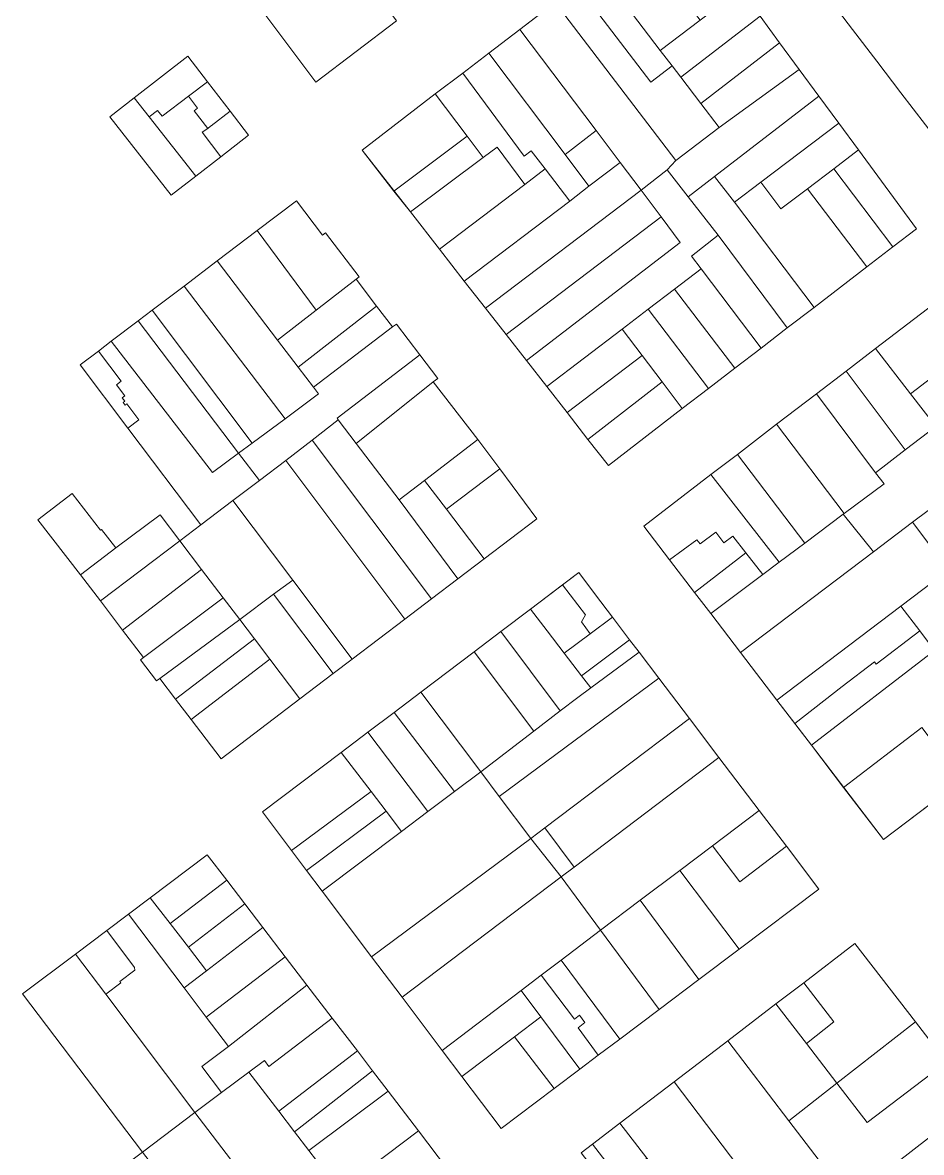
# Model space of a CAD drawing. Header units: metres. Extents: x 3873 to 16340, y -5213 to 3289.
# Drawn here: x 3874.8 to 4145.7, y 829.2 to 1169.7 of the extents above; entities that cross this region are included whole.
import ezdxf

# ---------------------------------------------------------------- set-up
doc = ezdxf.new("R2010")
doc.units = ezdxf.units.M
doc.layers.add('CONTEXTO-MANZANAS', color=8, linetype='Continuous', lineweight=0, plot=False)
doc.layers.add('CONTEXTO-PARCELAS', color=9, linetype='Continuous', lineweight=0, plot=False)

msp = doc.modelspace()

# ---------------------------------------------------------------- linework, layer by layer
at = {"layer": 'CONTEXTO-MANZANAS'}
for points in [[(3987.44, 1170.23), (3963.13, 1151.82), (3945.07, 1175.92)], [(4097.07, 1171.63), (4102.94, 1163.63), (4108.85, 1155.63), (4114.79, 1147.57), (4120.82, 1139.42), (4126.75, 1131.35), (4144.22, 1107.6), (4137.1, 1102.13), (4129.19, 1096.07), (4121.25, 1089.98), (4113.32, 1083.88), (4105.25, 1077.7), (4097.35, 1071.63), (4089.41, 1065.54), (4081.47, 1059.45), (4073.6, 1053.42), (4051.32, 1036.29), (4045.16, 1044.13), (4038.91, 1052.17), (4032.79, 1060.01), (4026.63, 1067.85), (4020.47, 1075.73), (4014.29, 1083.67), (4007.88, 1091.85), (4000.41, 1101.42), (3991.63, 1112.67), (3977.07, 1131.29), (3999.16, 1148.26), (4007.44, 1154.51), (4015.25, 1160.51), (4024.6, 1167.67), (4035.38, 1175.92)], [(4189.97, 1171.7), (4204.13, 1153.1), (4193.1, 1144.54), (4182.44, 1136.29), (4171.38, 1127.7), (4161.38, 1119.92), (4146.88, 1138.88), (4139.47, 1148.57), (4132.19, 1158.13), (4124.91, 1167.67), (4117.72, 1177.1)], [(4171.41, 951.7), (4134.25, 923.51), (4112.5, 951.95), (4102.13, 965.51), (4091.16, 979.85), (4082.16, 991.6), (4077.29, 997.98), (4069.79, 1007.82), (4061.97, 1018.01), (4082.25, 1033.51), (4090.19, 1039.6), (4102.04, 1048.67), (4114.04, 1057.82), (4123, 1064.7), (4131.88, 1071.48), (4157.29, 1090.92)], [(4047.41, 997.29), (4052.54, 990.54), (4057.72, 983.7), (4060.57, 979.95), (4066.5, 972.17), (4075.75, 959.98), (4084.63, 948.29), (4096.82, 932.26), (4105, 921.48), (4114.79, 908.6), (4090.75, 890.48), (4078.57, 881.32), (4066.63, 872.32), (4054.75, 863.38), (4048.29, 858.51), (4042.75, 854.32), (4034.97, 848.48), (4018.97, 836.42), (4007.13, 852.1), (4001.19, 859.98), (3989.13, 875.98), (3979.94, 888.17), (3965.04, 907.95), (3960.32, 914.2), (3955.82, 920.2), (3947.04, 931.82), (3970.82, 949.79), (3978.85, 955.88), (3986.75, 961.85), (3994.79, 967.95), (4010.88, 980.13), (4018.94, 986.23), (4027.88, 992.98), (4042.38, 1003.95), (4047.41, 997.29)], [(4110.24, 880.33), (4125.65, 892.2), (4143.87, 868.56), (4153.22, 856.45), (4162.29, 844.73), (4168.33, 836.75), (4174.47, 828.95)], [(4043.13, 829.1), (4046.57, 831.76), (4054.82, 838.07), (4071.1, 850.51), (4087.32, 862.88), (4101.82, 873.98), (4110.24, 880.33)]]:
    msp.add_lwpolyline(points, dxfattribs=at)
at = {"layer": 'CONTEXTO-PARCELAS'}
for points in [[(3969.63, 1194.26), (3987.44, 1170.23), (3963.13, 1151.82), (3945.07, 1175.92), (3969.63, 1194.26)], [(3969.63, 1194.26), (3987.44, 1170.23), (3963.13, 1151.82), (3945.07, 1175.92), (3969.63, 1194.26)], [(3969.63, 1194.26), (3987.44, 1170.23), (3963.13, 1151.82), (3945.07, 1175.92), (3969.63, 1194.26)], [(4048.31, 1185.79), (4060.19, 1194.85), (4079, 1170.42), (4066.98, 1161.35), (4048.31, 1185.79)], [(4048.31, 1185.79), (4060.19, 1194.85), (4079, 1170.42), (4066.98, 1161.35), (4048.31, 1185.79)], [(4041.87, 1180.88), (4048.31, 1185.79), (4066.98, 1161.35), (4070.5, 1156.74), (4064.07, 1151.82), (4041.87, 1180.88)], [(4041.87, 1180.88), (4048.31, 1185.79), (4066.98, 1161.35), (4070.5, 1156.74), (4064.07, 1151.82), (4041.87, 1180.88)], [(4041.87, 1180.88), (4064.07, 1151.82), (4070.5, 1156.74), (4073.13, 1153.3), (4079.17, 1145.39), (4084.73, 1138.11), (4071.66, 1128.13), (4035.24, 1175.81), (4041.87, 1180.88)], [(4041.87, 1180.88), (4064.07, 1151.82), (4070.5, 1156.74), (4073.13, 1153.3), (4079.17, 1145.39), (4084.73, 1138.11), (4071.66, 1128.13), (4035.24, 1175.81), (4041.87, 1180.88)], [(4066.98, 1161.35), (4079, 1170.42), (4091.19, 1179.63), (4097.07, 1171.63), (4073.13, 1153.3), (4070.5, 1156.74), (4066.98, 1161.35)], [(4066.98, 1161.35), (4079, 1170.42), (4091.19, 1179.63), (4097.07, 1171.63), (4073.13, 1153.3), (4070.5, 1156.74), (4066.98, 1161.35)], [(4061.16, 1119.23), (4054.87, 1127.55), (4047.6, 1137.17), (4024.6, 1167.67), (4035.24, 1175.81), (4071.66, 1128.13), (4069.04, 1125.32), (4061.16, 1119.23)], [(4061.16, 1119.23), (4054.87, 1127.55), (4047.6, 1137.17), (4024.6, 1167.67), (4035.24, 1175.81), (4071.66, 1128.13), (4069.04, 1125.32), (4061.16, 1119.23)], [(4079.17, 1145.39), (4073.13, 1153.3), (4097.07, 1171.63), (4102.94, 1163.63), (4079.17, 1145.39)], [(4079.17, 1145.39), (4073.13, 1153.3), (4097.07, 1171.63), (4102.94, 1163.63), (4079.17, 1145.39)], [(4038.25, 1129.95), (4015.25, 1160.51), (4024.6, 1167.67), (4047.6, 1137.17), (4038.25, 1129.95)], [(4038.25, 1129.95), (4015.25, 1160.51), (4024.6, 1167.67), (4047.6, 1137.17), (4038.25, 1129.95)], [(4079.17, 1145.39), (4102.94, 1163.63), (4108.85, 1155.63), (4084.73, 1138.11), (4079.17, 1145.39)], [(4079.17, 1145.39), (4102.94, 1163.63), (4108.85, 1155.63), (4084.73, 1138.11), (4079.17, 1145.39)], [(3916.79, 1141.51), (3915.44, 1143.23), (3912.91, 1141.32), (3908.43, 1147.05), (3924.59, 1159.62), (3930.47, 1151.9), (3924.75, 1147.52), (3916.79, 1141.51)], [(3916.79, 1141.51), (3915.44, 1143.23), (3912.91, 1141.32), (3908.43, 1147.05), (3924.59, 1159.62), (3930.47, 1151.9), (3924.75, 1147.52), (3916.79, 1141.51)], [(4028.04, 1131.1), (4025.94, 1129.51), (4007.44, 1154.51), (4015.25, 1160.51), (4038.25, 1129.95), (4045.44, 1120.42), (4039.66, 1115.95), (4032.25, 1125.67), (4028.04, 1131.1)], [(4028.04, 1131.1), (4025.94, 1129.51), (4007.44, 1154.51), (4015.25, 1160.51), (4038.25, 1129.95), (4045.44, 1120.42), (4039.66, 1115.95), (4032.25, 1125.67), (4028.04, 1131.1)], [(4008.78, 1135.49), (3999.16, 1148.26), (4007.44, 1154.51), (4025.94, 1129.51), (4028.04, 1131.1), (4032.25, 1125.67), (4026.16, 1120.98), (4017.79, 1132.23), (4013.6, 1129.1), (4008.78, 1135.49)], [(4008.78, 1135.49), (3999.16, 1148.26), (4007.44, 1154.51), (4025.94, 1129.51), (4028.04, 1131.1), (4032.25, 1125.67), (4026.16, 1120.98), (4017.79, 1132.23), (4013.6, 1129.1), (4008.78, 1135.49)], [(4075.38, 1117.23), (4069.04, 1125.32), (4071.66, 1128.13), (4084.73, 1138.11), (4108.85, 1155.63), (4114.79, 1147.57), (4083.35, 1123.38), (4075.38, 1117.23)], [(4075.38, 1117.23), (4069.04, 1125.32), (4071.66, 1128.13), (4084.73, 1138.11), (4108.85, 1155.63), (4114.79, 1147.57), (4083.35, 1123.38), (4075.38, 1117.23)], [(3930.54, 1137.84), (3926.46, 1143.15), (3927.49, 1143.94), (3924.75, 1147.52), (3930.47, 1151.9), (3937.28, 1143.01), (3931.57, 1138.63), (3931.41, 1138.5), (3930.54, 1137.84)], [(3930.54, 1137.84), (3926.46, 1143.15), (3927.49, 1143.94), (3924.75, 1147.52), (3930.47, 1151.9), (3937.28, 1143.01), (3931.57, 1138.63), (3931.41, 1138.5), (3930.54, 1137.84)], [(3915.44, 1143.23), (3916.79, 1141.51), (3924.75, 1147.52), (3927.49, 1143.94), (3926.46, 1143.15), (3930.54, 1137.84), (3928.85, 1136.7), (3934.5, 1129.29), (3926.94, 1123.45), (3912.91, 1141.32), (3915.44, 1143.23)], [(3915.44, 1143.23), (3916.79, 1141.51), (3924.75, 1147.52), (3927.49, 1143.94), (3926.46, 1143.15), (3930.54, 1137.84), (3928.85, 1136.7), (3934.5, 1129.29), (3926.94, 1123.45), (3912.91, 1141.32), (3915.44, 1143.23)], [(3999.16, 1148.26), (4008.78, 1135.49), (3986.7, 1118.97), (3977.07, 1131.29), (3999.16, 1148.26)], [(3999.16, 1148.26), (4008.78, 1135.49), (3986.7, 1118.97), (3977.07, 1131.29), (3999.16, 1148.26)], [(4089.29, 1115.57), (4083.35, 1123.38), (4114.79, 1147.57), (4120.82, 1139.42), (4097.25, 1121.6), (4089.29, 1115.57)], [(4089.29, 1115.57), (4083.35, 1123.38), (4114.79, 1147.57), (4120.82, 1139.42), (4097.25, 1121.6), (4089.29, 1115.57)], [(3919.49, 1117.67), (3901.05, 1141.31), (3908.43, 1147.05), (3912.91, 1141.32), (3926.94, 1123.45), (3919.49, 1117.67)], [(3919.49, 1117.67), (3901.05, 1141.31), (3908.43, 1147.05), (3912.91, 1141.32), (3926.94, 1123.45), (3919.49, 1117.67)], [(3930.54, 1137.84), (3931.41, 1138.5), (3931.57, 1138.63), (3937.29, 1143.01), (3942.85, 1135.76), (3934.5, 1129.29), (3928.85, 1136.7), (3930.54, 1137.84)], [(3930.54, 1137.84), (3931.41, 1138.5), (3931.57, 1138.63), (3937.29, 1143.01), (3942.85, 1135.76), (3934.5, 1129.29), (3928.85, 1136.7), (3930.54, 1137.84)], [(4120.82, 1139.42), (4126.75, 1131.35), (4119.25, 1125.7), (4111.29, 1119.67), (4103.29, 1113.63), (4097.25, 1121.6), (4120.82, 1139.42)], [(4120.82, 1139.42), (4126.75, 1131.35), (4119.25, 1125.7), (4111.29, 1119.67), (4103.29, 1113.63), (4097.25, 1121.6), (4120.82, 1139.42)], [(3986.7, 1118.97), (4008.78, 1135.49), (4013.6, 1129.1), (3991.63, 1112.67), (3986.7, 1118.97)], [(3986.7, 1118.97), (4008.78, 1135.49), (4013.6, 1129.1), (3991.63, 1112.67), (3986.7, 1118.97)], [(4045.44, 1120.42), (4038.25, 1129.95), (4047.6, 1137.17), (4054.87, 1127.55), (4045.44, 1120.42)], [(4045.44, 1120.42), (4038.25, 1129.95), (4047.6, 1137.17), (4054.87, 1127.55), (4045.44, 1120.42)], [(3991.63, 1112.67), (4013.6, 1129.1), (4017.79, 1132.23), (4026.16, 1120.98), (4000.41, 1101.42), (3991.63, 1112.67)], [(3991.63, 1112.67), (4013.6, 1129.1), (4017.79, 1132.23), (4026.16, 1120.98), (4000.41, 1101.42), (3991.63, 1112.67)], [(4137.1, 1102.13), (4119.25, 1125.7), (4126.75, 1131.35), (4144.22, 1107.6), (4137.1, 1102.13)], [(4137.1, 1102.13), (4119.25, 1125.7), (4126.75, 1131.35), (4144.22, 1107.6), (4137.1, 1102.13)], [(4007.88, 1091.85), (4039.66, 1115.95), (4045.44, 1120.42), (4054.87, 1127.55), (4061.16, 1119.23), (4014.29, 1083.67), (4007.88, 1091.85)], [(4007.88, 1091.85), (4039.66, 1115.95), (4045.44, 1120.42), (4054.87, 1127.55), (4061.16, 1119.23), (4014.29, 1083.67), (4007.88, 1091.85)], [(4026.16, 1120.98), (4032.25, 1125.67), (4039.66, 1115.95), (4007.88, 1091.85), (4000.41, 1101.42), (4026.16, 1120.98)], [(4026.16, 1120.98), (4032.25, 1125.67), (4039.66, 1115.95), (4007.88, 1091.85), (4000.41, 1101.42), (4026.16, 1120.98)], [(4076.38, 1099.38), (4079.32, 1095.51), (4071.29, 1089.38), (4063.32, 1083.32), (4055.47, 1077.32), (4032.79, 1060.01), (4026.63, 1067.85), (4073, 1103.42), (4067.19, 1111.17), (4061.16, 1119.23), (4069.04, 1125.32), (4075.38, 1117.23), (4084.38, 1105.7), (4076.38, 1099.38)], [(4076.38, 1099.38), (4079.32, 1095.51), (4071.29, 1089.38), (4063.32, 1083.32), (4055.47, 1077.32), (4032.79, 1060.01), (4026.63, 1067.85), (4073, 1103.42), (4067.19, 1111.17), (4061.16, 1119.23), (4069.04, 1125.32), (4075.38, 1117.23), (4084.38, 1105.7), (4076.38, 1099.38)], [(4129.19, 1096.07), (4111.29, 1119.67), (4119.25, 1125.7), (4137.1, 1102.13), (4129.19, 1096.07)], [(4129.19, 1096.07), (4111.29, 1119.67), (4119.25, 1125.7), (4137.1, 1102.13), (4129.19, 1096.07)], [(4105.25, 1077.7), (4084.38, 1105.7), (4075.38, 1117.23), (4083.35, 1123.38), (4089.29, 1115.57), (4113.32, 1083.88), (4105.25, 1077.7)], [(4105.25, 1077.7), (4084.38, 1105.7), (4075.38, 1117.23), (4083.35, 1123.38), (4089.29, 1115.57), (4113.32, 1083.88), (4105.25, 1077.7)], [(4113.32, 1083.88), (4089.29, 1115.57), (4097.25, 1121.6), (4103.29, 1113.63), (4111.29, 1119.67), (4129.19, 1096.07), (4121.25, 1089.98), (4113.32, 1083.88)], [(4113.32, 1083.88), (4089.29, 1115.57), (4097.25, 1121.6), (4103.29, 1113.63), (4111.29, 1119.67), (4129.19, 1096.07), (4121.25, 1089.98), (4113.32, 1083.88)], [(4014.29, 1083.67), (4061.16, 1119.23), (4067.19, 1111.17), (4020.47, 1075.73), (4014.29, 1083.67)], [(4014.29, 1083.67), (4061.16, 1119.23), (4067.19, 1111.17), (4020.47, 1075.73), (4014.29, 1083.67)], [(3957.29, 1116.04), (3965.19, 1105.67), (3966.1, 1106.35), (3976.22, 1093.1), (3975.32, 1092.38), (3963.29, 1083.07), (3945.41, 1107.04), (3957.29, 1116.04)], [(3957.29, 1116.04), (3965.19, 1105.67), (3966.1, 1106.35), (3976.22, 1093.1), (3975.32, 1092.38), (3963.29, 1083.07), (3945.41, 1107.04), (3957.29, 1116.04)], [(4026.63, 1067.85), (4020.47, 1075.73), (4067.19, 1111.17), (4073, 1103.42), (4026.63, 1067.85)], [(4026.63, 1067.85), (4020.47, 1075.73), (4067.19, 1111.17), (4073, 1103.42), (4026.63, 1067.85)], [(3933.44, 1097.95), (3945.41, 1107.04), (3963.29, 1083.07), (3951.6, 1074.04), (3933.44, 1097.95)], [(3933.44, 1097.95), (3945.41, 1107.04), (3963.29, 1083.07), (3951.6, 1074.04), (3933.44, 1097.95)], [(4079.32, 1095.51), (4076.38, 1099.38), (4084.38, 1105.7), (4105.25, 1077.7), (4097.35, 1071.63), (4079.32, 1095.51)], [(4079.32, 1095.51), (4076.38, 1099.38), (4084.38, 1105.7), (4105.25, 1077.7), (4097.35, 1071.63), (4079.32, 1095.51)], [(3953.85, 1050.35), (3923.41, 1090.32), (3933.44, 1097.95), (3951.6, 1074.04), (3957.79, 1065.92), (3962.44, 1059.82), (3963.94, 1057.82), (3953.85, 1050.35)], [(3953.85, 1050.35), (3923.41, 1090.32), (3933.44, 1097.95), (3951.6, 1074.04), (3957.79, 1065.92), (3962.44, 1059.82), (3963.94, 1057.82), (3953.85, 1050.35)], [(4089.41, 1065.54), (4071.29, 1089.38), (4079.32, 1095.51), (4097.35, 1071.63), (4089.41, 1065.54)], [(4089.41, 1065.54), (4071.29, 1089.38), (4079.32, 1095.51), (4097.35, 1071.63), (4089.41, 1065.54)], [(3943.97, 1043.01), (3913.82, 1083.04), (3923.41, 1090.32), (3953.85, 1050.35), (3943.97, 1043.01)], [(3943.97, 1043.01), (3913.82, 1083.04), (3923.41, 1090.32), (3953.85, 1050.35), (3943.97, 1043.01)], [(3951.6, 1074.04), (3963.29, 1083.07), (3975.32, 1092.38), (3981.47, 1084.29), (3957.79, 1065.92), (3951.6, 1074.04)], [(3951.6, 1074.04), (3963.29, 1083.07), (3975.32, 1092.38), (3981.47, 1084.29), (3957.79, 1065.92), (3951.6, 1074.04)], [(4157.29, 1090.92), (4167.75, 1077.2), (4142.38, 1057.85), (4131.88, 1071.48), (4157.29, 1090.92)], [(4157.29, 1090.92), (4167.75, 1077.2), (4142.38, 1057.85), (4131.88, 1071.48), (4157.29, 1090.92)], [(4063.32, 1083.32), (4071.29, 1089.38), (4089.41, 1065.54), (4081.47, 1059.45), (4063.32, 1083.32)], [(4063.32, 1083.32), (4071.29, 1089.38), (4089.41, 1065.54), (4081.47, 1059.45), (4063.32, 1083.32)], [(3943.97, 1043.01), (3939.82, 1039.95), (3909.63, 1079.86), (3913.83, 1083.02), (3943.97, 1043.01)], [(3943.97, 1043.01), (3939.82, 1039.95), (3909.63, 1079.86), (3913.83, 1083.02), (3943.97, 1043.01)], [(3957.79, 1065.92), (3981.47, 1084.29), (3986.25, 1078.01), (3962.44, 1059.82), (3957.79, 1065.92)], [(3957.79, 1065.92), (3981.47, 1084.29), (3986.25, 1078.01), (3962.44, 1059.82), (3957.79, 1065.92)], [(4061.5, 1069.35), (4055.47, 1077.32), (4063.32, 1083.32), (4081.47, 1059.45), (4073.6, 1053.42), (4067.5, 1061.45), (4061.5, 1069.35)], [(4061.5, 1069.35), (4055.47, 1077.32), (4063.32, 1083.32), (4081.47, 1059.45), (4073.6, 1053.42), (4067.5, 1061.45), (4061.5, 1069.35)], [(3909.63, 1079.86), (3939.82, 1039.95), (3932.04, 1034.17), (3901.5, 1073.67), (3909.63, 1079.86)], [(3909.63, 1079.86), (3939.82, 1039.95), (3932.04, 1034.17), (3901.5, 1073.67), (3909.63, 1079.86)], [(3946.16, 1031.7), (3939.82, 1039.95), (3943.97, 1043.01), (3953.85, 1050.35), (3963.94, 1057.82), (3962.44, 1059.82), (3986.25, 1078.01), (3987.41, 1078.88), (3994.47, 1069.63), (3969.54, 1050.48), (3969.91, 1049.98), (3961.99, 1043.88), (3954.07, 1037.79), (3946.16, 1031.7)], [(3946.16, 1031.7), (3939.82, 1039.95), (3943.97, 1043.01), (3953.85, 1050.35), (3963.94, 1057.82), (3962.44, 1059.82), (3986.25, 1078.01), (3987.41, 1078.88), (3994.47, 1069.63), (3969.54, 1050.48), (3969.91, 1049.98), (3961.99, 1043.88), (3954.07, 1037.79), (3946.16, 1031.7)], [(4038.91, 1052.17), (4032.79, 1060.01), (4055.47, 1077.32), (4061.5, 1069.35), (4038.91, 1052.17)], [(4038.91, 1052.17), (4032.79, 1060.01), (4055.47, 1077.32), (4061.5, 1069.35), (4038.91, 1052.17)], [(4167.75, 1077.2), (4175.29, 1067.35), (4150.04, 1047.98), (4142.38, 1057.85), (4167.75, 1077.2)], [(4167.75, 1077.2), (4175.29, 1067.35), (4150.04, 1047.98), (4142.38, 1057.85), (4167.75, 1077.2)], [(3901.5, 1073.67), (3932.04, 1034.17), (3939.82, 1039.95), (3946.16, 1031.7), (3938.16, 1025.67), (3928.47, 1018.32), (3906.47, 1047.54), (3909.79, 1050.04), (3906.17, 1054.83), (3905.68, 1054.45), (3905.08, 1055.25), (3905.57, 1055.62), (3904.81, 1056.61), (3905.61, 1057.21), (3903.04, 1060.6), (3904.5, 1061.7), (3897.64, 1070.74), (3901.5, 1073.67)], [(3901.5, 1073.67), (3932.04, 1034.17), (3939.82, 1039.95), (3946.16, 1031.7), (3938.16, 1025.67), (3928.47, 1018.32), (3906.47, 1047.54), (3909.79, 1050.04), (3906.17, 1054.83), (3905.68, 1054.45), (3905.08, 1055.25), (3905.57, 1055.62), (3904.81, 1056.61), (3905.61, 1057.21), (3903.04, 1060.6), (3904.5, 1061.7), (3897.64, 1070.74), (3901.5, 1073.67)], [(3897.64, 1070.74), (3904.5, 1061.7), (3903.04, 1060.6), (3905.61, 1057.21), (3904.81, 1056.61), (3905.57, 1055.62), (3905.08, 1055.25), (3905.68, 1054.45), (3906.17, 1054.83), (3909.79, 1050.04), (3906.47, 1047.54), (3892.13, 1066.57), (3897.64, 1070.74)], [(3897.64, 1070.74), (3904.5, 1061.7), (3903.04, 1060.6), (3905.61, 1057.21), (3904.81, 1056.61), (3905.57, 1055.62), (3905.08, 1055.25), (3905.68, 1054.45), (3906.17, 1054.83), (3909.79, 1050.04), (3906.47, 1047.54), (3892.13, 1066.57), (3897.64, 1070.74)], [(3969.91, 1049.98), (3969.54, 1050.48), (3994.47, 1069.63), (3999.94, 1062.51), (3998.54, 1061.42), (3975.32, 1042.88), (3969.91, 1049.98)], [(3969.91, 1049.98), (3969.54, 1050.48), (3994.47, 1069.63), (3999.94, 1062.51), (3998.54, 1061.42), (3975.32, 1042.88), (3969.91, 1049.98)], [(4038.91, 1052.17), (4061.5, 1069.35), (4067.5, 1061.45), (4045.16, 1044.13), (4038.91, 1052.17)], [(4038.91, 1052.17), (4061.5, 1069.35), (4067.5, 1061.45), (4045.16, 1044.13), (4038.91, 1052.17)], [(4131.88, 1071.48), (4142.38, 1057.85), (4150.04, 1047.98), (4140.82, 1040.92), (4123, 1064.7), (4131.88, 1071.48)], [(4131.88, 1071.48), (4142.38, 1057.85), (4150.04, 1047.98), (4140.82, 1040.92), (4123, 1064.7), (4131.88, 1071.48)], [(4131.19, 1010.23), (4122.13, 1021.55), (4122.38, 1021.73), (4134.41, 1030.73), (4131.85, 1034.04), (4140.82, 1040.92), (4150.04, 1047.98), (4175.29, 1067.35), (4187.04, 1051.95), (4143, 1019.17), (4131.19, 1010.23)], [(4131.19, 1010.23), (4122.13, 1021.55), (4122.38, 1021.73), (4134.41, 1030.73), (4131.85, 1034.04), (4140.82, 1040.92), (4150.04, 1047.98), (4175.29, 1067.35), (4187.04, 1051.95), (4143, 1019.17), (4131.19, 1010.23)], [(4114.04, 1057.82), (4123, 1064.7), (4140.82, 1040.92), (4131.85, 1034.04), (4114.04, 1057.82)], [(4114.04, 1057.82), (4123, 1064.7), (4140.82, 1040.92), (4131.85, 1034.04), (4114.04, 1057.82)], [(3988.29, 1025.85), (3975.32, 1042.88), (3998.54, 1061.42), (4012, 1044.07), (3995.94, 1031.73), (3988.29, 1025.85)], [(3988.29, 1025.85), (3975.32, 1042.88), (3998.54, 1061.42), (4012, 1044.07), (3995.94, 1031.73), (3988.29, 1025.85)], [(4045.16, 1044.13), (4067.5, 1061.45), (4073.6, 1053.42), (4051.32, 1036.29), (4045.16, 1044.13)], [(4045.16, 1044.13), (4067.5, 1061.45), (4073.6, 1053.42), (4051.32, 1036.29), (4045.16, 1044.13)], [(4102.04, 1048.67), (4114.04, 1057.82), (4131.85, 1034.04), (4134.41, 1030.73), (4122.38, 1021.73), (4102.04, 1048.67)], [(4102.04, 1048.67), (4114.04, 1057.82), (4131.85, 1034.04), (4134.41, 1030.73), (4122.38, 1021.73), (4102.04, 1048.67)], [(3969.91, 1049.98), (3975.32, 1042.88), (3988.29, 1025.85), (4005.97, 1002.1), (3997.99, 996.04), (3961.99, 1043.88), (3969.91, 1049.98)], [(3969.91, 1049.98), (3975.32, 1042.88), (3988.29, 1025.85), (4005.97, 1002.1), (3997.99, 996.04), (3961.99, 1043.88), (3969.91, 1049.98)], [(4148.5, 1011.82), (4143, 1019.17), (4187.04, 1051.95), (4192.38, 1044.98), (4148.5, 1011.82)], [(4148.5, 1011.82), (4143, 1019.17), (4187.04, 1051.95), (4192.38, 1044.98), (4148.5, 1011.82)], [(4102.04, 1048.67), (4122.38, 1021.73), (4122.13, 1021.55), (4110.54, 1012.85), (4090.19, 1039.6), (4102.04, 1048.67)], [(4102.04, 1048.67), (4122.38, 1021.73), (4122.13, 1021.55), (4110.54, 1012.85), (4090.19, 1039.6), (4102.04, 1048.67)], [(3954.07, 1037.79), (3961.99, 1043.88), (3997.99, 996.04), (3990, 989.98), (3954.07, 1037.79)], [(3954.07, 1037.79), (3961.99, 1043.88), (3997.99, 996.04), (3990, 989.98), (3954.07, 1037.79)], [(3995.94, 1031.73), (4012, 1044.07), (4018.57, 1035.23), (4002.5, 1023.07), (3995.94, 1031.73)], [(3995.94, 1031.73), (4012, 1044.07), (4018.57, 1035.23), (4002.5, 1023.07), (3995.94, 1031.73)], [(4102.82, 1007.07), (4082.25, 1033.51), (4090.19, 1039.6), (4110.54, 1012.85), (4102.82, 1007.07)], [(4102.82, 1007.07), (4082.25, 1033.51), (4090.19, 1039.6), (4110.54, 1012.85), (4102.82, 1007.07)], [(3974.1, 977.88), (3956.16, 1001.73), (3938.16, 1025.67), (3946.16, 1031.7), (3954.07, 1037.79), (3990, 989.98), (3974.1, 977.88)], [(3974.1, 977.88), (3956.16, 1001.73), (3938.16, 1025.67), (3946.16, 1031.7), (3954.07, 1037.79), (3990, 989.98), (3974.1, 977.88)], [(4013.88, 1008.1), (4002.5, 1023.07), (4018.57, 1035.23), (4029.72, 1020.13), (4013.88, 1008.1)], [(4013.88, 1008.1), (4002.5, 1023.07), (4018.57, 1035.23), (4029.72, 1020.13), (4013.88, 1008.1)], [(4005.97, 1002.1), (3988.29, 1025.85), (3995.94, 1031.73), (4002.5, 1023.07), (4013.88, 1008.1), (4005.97, 1002.1)], [(4005.97, 1002.1), (3988.29, 1025.85), (3995.94, 1031.73), (4002.5, 1023.07), (4013.88, 1008.1), (4005.97, 1002.1)], [(4092.75, 1009.95), (4088.79, 1014.98), (4086.13, 1012.98), (4083.69, 1016.17), (4078.97, 1012.6), (4078, 1013.88), (4069.79, 1007.82), (4061.97, 1018.01), (4082.25, 1033.51), (4102.82, 1007.07), (4097.88, 1003.38), (4092.75, 1009.95)], [(4092.75, 1009.95), (4088.79, 1014.98), (4086.13, 1012.98), (4083.69, 1016.17), (4078.97, 1012.6), (4078, 1013.88), (4069.79, 1007.82), (4061.97, 1018.01), (4082.25, 1033.51), (4102.82, 1007.07), (4097.88, 1003.38), (4092.75, 1009.95)], [(3892.19, 1003.26), (3879.38, 1019.89), (3889.68, 1027.83), (3898.22, 1016.74), (3898.54, 1016.98), (3902.81, 1011.44), (3892.19, 1003.26)], [(3892.19, 1003.26), (3879.38, 1019.89), (3889.68, 1027.83), (3898.22, 1016.74), (3898.54, 1016.98), (3902.81, 1011.44), (3892.19, 1003.26)], [(3928.72, 1004.95), (3922.19, 1013.57), (3928.47, 1018.32), (3938.16, 1025.67), (3956.16, 1001.73), (3950.41, 997.45), (3940.19, 989.85), (3935.22, 996.38), (3928.72, 1004.95)], [(3928.72, 1004.95), (3922.19, 1013.57), (3928.47, 1018.32), (3938.16, 1025.67), (3956.16, 1001.73), (3950.41, 997.45), (3940.19, 989.85), (3935.22, 996.38), (3928.72, 1004.95)], [(4102.82, 1007.07), (4110.54, 1012.85), (4122.13, 1021.55), (4131.19, 1010.23), (4091.16, 979.85), (4082.16, 991.6), (4097.88, 1003.38), (4102.82, 1007.07)], [(4102.82, 1007.07), (4110.54, 1012.85), (4122.13, 1021.55), (4131.19, 1010.23), (4091.16, 979.85), (4082.16, 991.6), (4097.88, 1003.38), (4102.82, 1007.07)], [(3892.19, 1003.26), (3902.81, 1011.44), (3916.22, 1021.42), (3922.19, 1013.57), (3898.19, 995.42), (3892.19, 1003.26)], [(3892.19, 1003.26), (3902.81, 1011.44), (3916.22, 1021.42), (3922.19, 1013.57), (3898.19, 995.42), (3892.19, 1003.26)], [(4091.16, 979.85), (4131.19, 1010.23), (4143, 1019.17), (4148.5, 1011.82), (4153.82, 1004.73), (4152.32, 1003.6), (4139.5, 993.88), (4102.13, 965.51), (4091.16, 979.85)], [(4091.16, 979.85), (4131.19, 1010.23), (4143, 1019.17), (4148.5, 1011.82), (4153.82, 1004.73), (4152.32, 1003.6), (4139.5, 993.88), (4102.13, 965.51), (4091.16, 979.85)], [(4086.13, 1012.98), (4088.79, 1014.98), (4092.75, 1009.95), (4077.29, 997.98), (4069.79, 1007.82), (4078, 1013.88), (4078.97, 1012.6), (4083.69, 1016.17), (4086.13, 1012.98)], [(4086.13, 1012.98), (4088.79, 1014.98), (4092.75, 1009.95), (4077.29, 997.98), (4069.79, 1007.82), (4078, 1013.88), (4078.97, 1012.6), (4083.69, 1016.17), (4086.13, 1012.98)], [(3898.19, 995.42), (3922.19, 1013.57), (3928.72, 1004.95), (3904.91, 986.63), (3898.19, 995.42)], [(3898.19, 995.42), (3922.19, 1013.57), (3928.72, 1004.95), (3904.91, 986.63), (3898.19, 995.42)], [(4077.29, 997.98), (4092.75, 1009.95), (4097.88, 1003.38), (4082.16, 991.6), (4077.29, 997.98)], [(4077.29, 997.98), (4092.75, 1009.95), (4097.88, 1003.38), (4082.16, 991.6), (4077.29, 997.98)], [(3928.72, 1004.95), (3935.22, 996.38), (3911.22, 978.38), (3904.91, 986.63), (3928.72, 1004.95)], [(3928.72, 1004.95), (3935.22, 996.38), (3911.22, 978.38), (3904.91, 986.63), (3928.72, 1004.95)], [(3968.35, 973.51), (3950.41, 997.45), (3956.16, 1001.73), (3974.1, 977.88), (3968.35, 973.51)], [(3968.35, 973.51), (3950.41, 997.45), (3956.16, 1001.73), (3974.1, 977.88), (3968.35, 973.51)], [(4043.19, 989.1), (4044.41, 991.26), (4037.54, 1000.29), (4042.38, 1003.95), (4047.41, 997.29), (4052.54, 990.54), (4045.81, 985.55), (4043.19, 989.1)], [(4043.19, 989.1), (4044.41, 991.26), (4037.54, 1000.29), (4042.38, 1003.95), (4047.41, 997.29), (4052.54, 990.54), (4045.81, 985.55), (4043.19, 989.1)], [(4043.19, 989.1), (4044.41, 991.26), (4037.54, 1000.29), (4042.38, 1003.95), (4047.41, 997.29), (4052.54, 990.54), (4045.81, 985.55), (4043.19, 989.1)], [(4139.5, 993.88), (4152.32, 1003.6), (4184.66, 961.76), (4171.41, 951.7), (4149.6, 980.54), (4145.15, 986.42), (4139.5, 993.88)], [(4139.5, 993.88), (4152.32, 1003.6), (4184.66, 961.76), (4171.41, 951.7), (4149.6, 980.54), (4145.15, 986.42), (4139.5, 993.88)], [(4044.41, 991.26), (4043.19, 989.1), (4045.81, 985.55), (4037.97, 979.73), (4032.85, 986.45), (4027.88, 992.98), (4037.54, 1000.29), (4044.41, 991.26)], [(4044.41, 991.26), (4043.19, 989.1), (4045.81, 985.55), (4037.97, 979.73), (4032.85, 986.45), (4027.88, 992.98), (4037.54, 1000.29), (4044.41, 991.26)], [(4044.41, 991.26), (4043.19, 989.1), (4045.81, 985.55), (4037.97, 979.73), (4032.85, 986.45), (4027.88, 992.98), (4037.54, 1000.29), (4044.41, 991.26)], [(3910.32, 977.63), (3911.22, 978.38), (3935.22, 996.38), (3940.19, 989.85), (3916.13, 972.01), (3915.13, 971.32), (3910.32, 977.63)], [(3910.32, 977.63), (3911.22, 978.38), (3935.22, 996.38), (3940.19, 989.85), (3916.13, 972.01), (3915.13, 971.32), (3910.32, 977.63)], [(3958.35, 965.92), (3949.29, 977.85), (3944.66, 983.98), (3940.19, 989.85), (3950.41, 997.45), (3968.35, 973.51), (3958.35, 965.92)], [(3958.35, 965.92), (3949.29, 977.85), (3944.66, 983.98), (3940.19, 989.85), (3950.41, 997.45), (3968.35, 973.51), (3958.35, 965.92)], [(4027.88, 992.98), (4032.85, 986.45), (4037.97, 979.73), (4043.25, 972.85), (4046, 969.23), (4042.1, 966.35), (4036.82, 962.29), (4018.94, 986.23), (4027.88, 992.98)], [(4027.88, 992.98), (4032.85, 986.45), (4037.97, 979.73), (4043.25, 972.85), (4046, 969.23), (4042.1, 966.35), (4036.82, 962.29), (4018.94, 986.23), (4027.88, 992.98)], [(4027.88, 992.98), (4032.85, 986.45), (4037.97, 979.73), (4043.25, 972.85), (4046, 969.23), (4042.1, 966.35), (4036.82, 962.29), (4018.94, 986.23), (4027.88, 992.98)], [(4132.01, 976.36), (4131.49, 977.05), (4121.78, 969.62), (4107.52, 958.46), (4102.13, 965.51), (4139.5, 993.88), (4145.15, 986.42), (4132.01, 976.36)], [(4132.01, 976.36), (4131.49, 977.05), (4121.78, 969.62), (4107.52, 958.46), (4102.13, 965.51), (4139.5, 993.88), (4145.15, 986.42), (4132.01, 976.36)], [(3916.13, 972.01), (3940.19, 989.85), (3944.66, 983.98), (3920.88, 965.79), (3916.13, 972.01)], [(3916.13, 972.01), (3940.19, 989.85), (3944.66, 983.98), (3920.88, 965.79), (3916.13, 972.01)], [(4043.25, 972.85), (4037.97, 979.73), (4045.81, 985.55), (4052.54, 990.54), (4057.72, 983.7), (4043.25, 972.85)], [(4043.25, 972.85), (4037.97, 979.73), (4045.81, 985.55), (4052.54, 990.54), (4057.72, 983.7), (4043.25, 972.85)], [(4043.25, 972.85), (4037.97, 979.73), (4045.81, 985.55), (4052.54, 990.54), (4057.72, 983.7), (4043.25, 972.85)], [(4028.85, 956.13), (4010.88, 980.13), (4018.94, 986.23), (4036.82, 962.29), (4028.85, 956.13)], [(4028.85, 956.13), (4010.88, 980.13), (4018.94, 986.23), (4036.82, 962.29), (4028.85, 956.13)], [(4028.85, 956.13), (4010.88, 980.13), (4018.94, 986.23), (4036.82, 962.29), (4028.85, 956.13)], [(4132.01, 976.36), (4145.15, 986.42), (4149.6, 980.54), (4112.5, 951.95), (4107.52, 958.46), (4121.78, 969.62), (4131.49, 977.05), (4132.01, 976.36)], [(4132.01, 976.36), (4145.15, 986.42), (4149.6, 980.54), (4112.5, 951.95), (4107.52, 958.46), (4121.78, 969.62), (4131.49, 977.05), (4132.01, 976.36)], [(3925.54, 959.7), (3920.88, 965.79), (3944.66, 983.98), (3949.29, 977.85), (3925.54, 959.7)], [(3925.54, 959.7), (3920.88, 965.79), (3944.66, 983.98), (3949.29, 977.85), (3925.54, 959.7)], [(4046, 969.23), (4043.25, 972.85), (4057.72, 983.7), (4060.57, 979.95), (4046, 969.23)], [(4046, 969.23), (4043.25, 972.85), (4057.72, 983.7), (4060.57, 979.95), (4046, 969.23)], [(4046, 969.23), (4043.25, 972.85), (4057.72, 983.7), (4060.57, 979.95), (4046, 969.23)], [(3949.29, 977.85), (3958.35, 965.92), (3934.6, 947.88), (3925.54, 959.7), (3949.29, 977.85)], [(3949.29, 977.85), (3958.35, 965.92), (3934.6, 947.88), (3925.54, 959.7), (3949.29, 977.85)], [(3994.79, 967.95), (4010.88, 980.13), (4028.85, 956.13), (4012.85, 943.95), (3994.79, 967.95)], [(3994.79, 967.95), (4010.88, 980.13), (4028.85, 956.13), (4012.85, 943.95), (3994.79, 967.95)], [(3994.79, 967.95), (4010.88, 980.13), (4028.85, 956.13), (4012.85, 943.95), (3994.79, 967.95)], [(4028.85, 956.13), (4036.82, 962.29), (4042.1, 966.35), (4046, 969.23), (4060.57, 979.95), (4066.5, 972.17), (4018.44, 936.48), (4012.85, 943.95), (4028.85, 956.13)], [(4028.85, 956.13), (4036.82, 962.29), (4042.1, 966.35), (4046, 969.23), (4060.57, 979.95), (4066.5, 972.17), (4018.44, 936.48), (4012.85, 943.95), (4028.85, 956.13)], [(4028.85, 956.13), (4036.82, 962.29), (4042.1, 966.35), (4046, 969.23), (4060.57, 979.95), (4066.5, 972.17), (4018.44, 936.48), (4012.85, 943.95), (4028.85, 956.13)], [(4122.22, 939.24), (4112.5, 951.95), (4149.6, 980.54), (4171.41, 951.7), (4157.87, 941.42), (4145.83, 957.29), (4122.22, 939.24)], [(4122.22, 939.24), (4112.5, 951.95), (4149.6, 980.54), (4171.41, 951.7), (4157.87, 941.42), (4145.83, 957.29), (4122.22, 939.24)], [(4018.44, 936.48), (4066.5, 972.17), (4075.75, 959.98), (4032.13, 927.04), (4027.91, 923.85), (4018.44, 936.48)], [(4018.44, 936.48), (4066.5, 972.17), (4075.75, 959.98), (4032.13, 927.04), (4027.91, 923.85), (4018.44, 936.48)], [(4018.44, 936.48), (4066.5, 972.17), (4075.75, 959.98), (4032.13, 927.04), (4027.91, 923.85), (4018.44, 936.48)], [(4004.97, 938.04), (3986.75, 961.85), (3994.79, 967.95), (4012.85, 943.95), (4004.97, 938.04)], [(4004.97, 938.04), (3986.75, 961.85), (3994.79, 967.95), (4012.85, 943.95), (4004.97, 938.04)], [(4004.97, 938.04), (3986.75, 961.85), (3994.79, 967.95), (4012.85, 943.95), (4004.97, 938.04)], [(3978.85, 955.88), (3986.75, 961.85), (4004.97, 938.04), (3996.88, 931.92), (3978.85, 955.88)], [(3978.85, 955.88), (3986.75, 961.85), (4004.97, 938.04), (3996.88, 931.92), (3978.85, 955.88)], [(3978.85, 955.88), (3986.75, 961.85), (4004.97, 938.04), (3996.88, 931.92), (3978.85, 955.88)], [(4075.75, 959.98), (4084.63, 948.29), (4041, 915.23), (4032.13, 927.04), (4075.75, 959.98)], [(4075.75, 959.98), (4084.63, 948.29), (4041, 915.23), (4032.13, 927.04), (4075.75, 959.98)], [(4075.75, 959.98), (4084.63, 948.29), (4041, 915.23), (4032.13, 927.04), (4075.75, 959.98)], [(4145.83, 957.29), (4157.87, 941.42), (4134.25, 923.51), (4122.22, 939.24), (4145.83, 957.29)], [(4145.83, 957.29), (4157.87, 941.42), (4134.25, 923.51), (4122.22, 939.24), (4145.83, 957.29)], [(3988.97, 925.98), (3984.32, 932.07), (3979.79, 938.04), (3970.82, 949.79), (3978.85, 955.88), (3996.88, 931.92), (3988.97, 925.98)], [(3988.97, 925.98), (3984.32, 932.07), (3979.79, 938.04), (3970.82, 949.79), (3978.85, 955.88), (3996.88, 931.92), (3988.97, 925.98)], [(3988.97, 925.98), (3984.32, 932.07), (3979.79, 938.04), (3970.82, 949.79), (3978.85, 955.88), (3996.88, 931.92), (3988.97, 925.98)], [(3955.82, 920.2), (3947.04, 931.82), (3970.82, 949.79), (3979.79, 938.04), (3955.82, 920.2)], [(3955.82, 920.2), (3947.04, 931.82), (3970.82, 949.79), (3979.79, 938.04), (3955.82, 920.2)], [(3955.82, 920.2), (3947.04, 931.82), (3970.82, 949.79), (3979.79, 938.04), (3955.82, 920.2)], [(4048.94, 896.23), (4037.07, 912.23), (4041, 915.23), (4084.63, 948.29), (4096.82, 932.26), (4082.72, 921.63), (4072.85, 914.23), (4060.91, 905.23), (4048.94, 896.23)], [(4048.94, 896.23), (4037.07, 912.23), (4041, 915.23), (4084.63, 948.29), (4096.82, 932.26), (4082.72, 921.63), (4072.85, 914.23), (4060.91, 905.23), (4048.94, 896.23)], [(4048.94, 896.23), (4037.07, 912.23), (4041, 915.23), (4084.63, 948.29), (4096.82, 932.26), (4082.72, 921.63), (4072.85, 914.23), (4060.91, 905.23), (4048.94, 896.23)], [(3988.97, 925.98), (3996.88, 931.92), (4004.97, 938.04), (4012.85, 943.95), (4018.44, 936.48), (4027.91, 923.85), (3979.94, 888.17), (3965.04, 907.95), (3988.97, 925.98)], [(3988.97, 925.98), (3996.88, 931.92), (4004.97, 938.04), (4012.85, 943.95), (4018.44, 936.48), (4027.91, 923.85), (3979.94, 888.17), (3965.04, 907.95), (3988.97, 925.98)], [(3988.97, 925.98), (3996.88, 931.92), (4004.97, 938.04), (4012.85, 943.95), (4018.44, 936.48), (4027.91, 923.85), (3979.94, 888.17), (3965.04, 907.95), (3988.97, 925.98)], [(3955.82, 920.2), (3979.79, 938.04), (3984.32, 932.07), (3960.32, 914.2), (3955.82, 920.2)], [(3955.82, 920.2), (3979.79, 938.04), (3984.32, 932.07), (3960.32, 914.2), (3955.82, 920.2)], [(3955.82, 920.2), (3979.79, 938.04), (3984.32, 932.07), (3960.32, 914.2), (3955.82, 920.2)], [(3965.04, 907.95), (3960.32, 914.2), (3984.32, 932.07), (3988.97, 925.98), (3965.04, 907.95)], [(3965.04, 907.95), (3960.32, 914.2), (3984.32, 932.07), (3988.97, 925.98), (3965.04, 907.95)], [(3965.04, 907.95), (3960.32, 914.2), (3984.32, 932.07), (3988.97, 925.98), (3965.04, 907.95)], [(4096.82, 932.26), (4105, 921.48), (4090.94, 910.76), (4082.72, 921.63), (4096.82, 932.26)], [(4096.82, 932.26), (4105, 921.48), (4090.94, 910.76), (4082.72, 921.63), (4096.82, 932.26)], [(4096.82, 932.26), (4105, 921.48), (4090.94, 910.76), (4082.72, 921.63), (4096.82, 932.26)], [(4037.07, 912.23), (4027.91, 923.85), (4032.13, 927.04), (4041, 915.23), (4037.07, 912.23)], [(4037.07, 912.23), (4027.91, 923.85), (4032.13, 927.04), (4041, 915.23), (4037.07, 912.23)], [(4037.07, 912.23), (4027.91, 923.85), (4032.13, 927.04), (4041, 915.23), (4037.07, 912.23)], [(3989.13, 875.98), (3979.94, 888.17), (4027.91, 923.85), (4037.07, 912.23), (3989.13, 875.98)], [(3989.13, 875.98), (3979.94, 888.17), (4027.91, 923.85), (4037.07, 912.23), (3989.13, 875.98)], [(3989.13, 875.98), (3979.94, 888.17), (4027.91, 923.85), (4037.07, 912.23), (3989.13, 875.98)], [(4090.75, 890.48), (4072.85, 914.23), (4082.72, 921.63), (4090.94, 910.76), (4105, 921.48), (4114.79, 908.6), (4090.75, 890.48)], [(4090.75, 890.48), (4072.85, 914.23), (4082.72, 921.63), (4090.94, 910.76), (4105, 921.48), (4114.79, 908.6), (4090.75, 890.48)], [(4090.75, 890.48), (4072.85, 914.23), (4082.72, 921.63), (4090.94, 910.76), (4105, 921.48), (4114.79, 908.6), (4090.75, 890.48)], [(3919.22, 898.17), (3913.19, 905.95), (3930.41, 918.95), (3936.29, 911.26), (3919.22, 898.17)], [(3919.22, 898.17), (3913.19, 905.95), (3930.41, 918.95), (3936.29, 911.26), (3919.22, 898.17)], [(4078.57, 881.32), (4060.91, 905.23), (4072.85, 914.23), (4090.75, 890.48), (4078.57, 881.32)], [(4078.57, 881.32), (4060.91, 905.23), (4072.85, 914.23), (4090.75, 890.48), (4078.57, 881.32)], [(4078.57, 881.32), (4060.91, 905.23), (4072.85, 914.23), (4090.75, 890.48), (4078.57, 881.32)], [(3919.22, 898.17), (3936.29, 911.26), (3941.72, 904.13), (3924.72, 891.07), (3919.22, 898.17)], [(3919.22, 898.17), (3936.29, 911.26), (3941.72, 904.13), (3924.72, 891.07), (3919.22, 898.17)], [(3989.13, 875.98), (4037.07, 912.23), (4048.94, 896.23), (4037.04, 887.17), (4031.1, 882.67), (4025.04, 878.07), (4001.19, 859.98), (3989.13, 875.98)], [(3989.13, 875.98), (4037.07, 912.23), (4048.94, 896.23), (4037.04, 887.17), (4031.1, 882.67), (4025.04, 878.07), (4001.19, 859.98), (3989.13, 875.98)], [(3989.13, 875.98), (4037.07, 912.23), (4048.94, 896.23), (4037.04, 887.17), (4031.1, 882.67), (4025.04, 878.07), (4001.19, 859.98), (3989.13, 875.98)], [(3913.19, 905.95), (3919.22, 898.17), (3924.72, 891.07), (3930.22, 883.95), (3923.46, 878.79), (3906.7, 901.04), (3913.19, 905.95)], [(3913.19, 905.95), (3919.22, 898.17), (3924.72, 891.07), (3930.22, 883.95), (3923.46, 878.79), (3906.7, 901.04), (3913.19, 905.95)], [(3924.72, 891.07), (3941.72, 904.13), (3947.16, 897.01), (3930.22, 883.95), (3924.72, 891.07)], [(3924.72, 891.07), (3941.72, 904.13), (3947.16, 897.01), (3930.22, 883.95), (3924.72, 891.07)], [(4048.94, 896.23), (4060.91, 905.23), (4078.57, 881.32), (4066.63, 872.32), (4048.94, 896.23)], [(4048.94, 896.23), (4060.91, 905.23), (4078.57, 881.32), (4066.63, 872.32), (4048.94, 896.23)], [(4048.94, 896.23), (4060.91, 905.23), (4078.57, 881.32), (4066.63, 872.32), (4048.94, 896.23)], [(3923.46, 878.79), (3930.1, 869.98), (3936.78, 861.1), (3928.8, 855.09), (3934.71, 847.24), (3926.71, 841.23), (3899.85, 876.9), (3904.37, 880.3), (3904.05, 880.72), (3908.61, 884.15), (3908.51, 884.93), (3900.12, 896.08), (3906.7, 901.04), (3923.46, 878.79)], [(3923.46, 878.79), (3930.1, 869.98), (3936.78, 861.1), (3928.8, 855.09), (3934.71, 847.24), (3926.71, 841.23), (3899.85, 876.9), (3904.37, 880.3), (3904.05, 880.72), (3908.61, 884.15), (3908.51, 884.93), (3900.12, 896.08), (3906.7, 901.04), (3923.46, 878.79)], [(3900.12, 896.08), (3908.51, 884.93), (3908.61, 884.15), (3904.05, 880.72), (3904.37, 880.3), (3899.85, 876.9), (3890.72, 889.01), (3900.12, 896.08)], [(3900.12, 896.08), (3908.51, 884.93), (3908.61, 884.15), (3904.05, 880.72), (3904.37, 880.3), (3899.85, 876.9), (3890.72, 889.01), (3900.12, 896.08)], [(3930.1, 869.98), (3923.46, 878.79), (3930.22, 883.95), (3947.16, 897.01), (3953.91, 888.2), (3930.1, 869.98)], [(3930.1, 869.98), (3923.46, 878.79), (3930.22, 883.95), (3947.16, 897.01), (3953.91, 888.2), (3930.1, 869.98)], [(4037.04, 887.17), (4048.94, 896.23), (4066.63, 872.32), (4054.75, 863.38), (4037.04, 887.17)], [(4037.04, 887.17), (4048.94, 896.23), (4066.63, 872.32), (4054.75, 863.38), (4037.04, 887.17)], [(4037.04, 887.17), (4048.94, 896.23), (4066.63, 872.32), (4054.75, 863.38), (4037.04, 887.17)], [(4125.65, 892.2), (4143.87, 868.56), (4120.23, 850.08), (4111, 862.06), (4119.31, 868.56), (4110.24, 880.33), (4125.65, 892.2)], [(4125.65, 892.2), (4143.87, 868.56), (4120.23, 850.08), (4111, 862.06), (4119.31, 868.56), (4110.24, 880.33), (4125.65, 892.2)], [(3874.75, 876.98), (3890.72, 889.01), (3899.85, 876.9), (3926.71, 841.23), (3910.91, 829.35), (3874.75, 876.98)], [(3874.75, 876.98), (3890.72, 889.01), (3899.85, 876.9), (3926.71, 841.23), (3910.91, 829.35), (3874.75, 876.98)], [(3936.78, 861.1), (3930.1, 869.98), (3953.91, 888.2), (3960.44, 879.63), (3936.78, 861.1)], [(3936.78, 861.1), (3930.1, 869.98), (3953.91, 888.2), (3960.44, 879.63), (3936.78, 861.1)], [(4048.29, 858.51), (4042.19, 866.79), (4044.25, 868.38), (4042.6, 870.54), (4041.1, 869.42), (4031.1, 882.67), (4037.04, 887.17), (4054.75, 863.38), (4048.29, 858.51)], [(4048.29, 858.51), (4042.19, 866.79), (4044.25, 868.38), (4042.6, 870.54), (4041.1, 869.42), (4031.1, 882.67), (4037.04, 887.17), (4054.75, 863.38), (4048.29, 858.51)], [(4048.29, 858.51), (4042.19, 866.79), (4044.25, 868.38), (4042.6, 870.54), (4041.1, 869.42), (4031.1, 882.67), (4037.04, 887.17), (4054.75, 863.38), (4048.29, 858.51)], [(4031, 870.07), (4025.04, 878.07), (4031.1, 882.67), (4041.1, 869.42), (4042.6, 870.54), (4044.25, 868.38), (4042.19, 866.79), (4048.29, 858.51), (4042.75, 854.32), (4031, 870.07)], [(4031, 870.07), (4025.04, 878.07), (4031.1, 882.67), (4041.1, 869.42), (4042.6, 870.54), (4044.25, 868.38), (4042.19, 866.79), (4048.29, 858.51), (4042.75, 854.32), (4031, 870.07)], [(4031, 870.07), (4025.04, 878.07), (4031.1, 882.67), (4041.1, 869.42), (4042.6, 870.54), (4044.25, 868.38), (4042.19, 866.79), (4048.29, 858.51), (4042.75, 854.32), (4031, 870.07)], [(3928.8, 855.09), (3936.78, 861.1), (3960.44, 879.63), (3968.07, 869.73), (3949.02, 855.13), (3947.63, 856.95), (3942.97, 853.45), (3934.71, 847.24), (3928.8, 855.09)], [(3928.8, 855.09), (3936.78, 861.1), (3960.44, 879.63), (3968.07, 869.73), (3949.02, 855.13), (3947.63, 856.95), (3942.97, 853.45), (3934.71, 847.24), (3928.8, 855.09)], [(4111, 862.06), (4101.82, 873.98), (4110.24, 880.33), (4119.31, 868.56), (4111, 862.06)], [(4111, 862.06), (4101.82, 873.98), (4110.24, 880.33), (4119.31, 868.56), (4111, 862.06)], [(4007.13, 852.1), (4001.19, 859.98), (4025.04, 878.07), (4031, 870.07), (4023.07, 864.1), (4007.13, 852.1)], [(4007.13, 852.1), (4001.19, 859.98), (4025.04, 878.07), (4031, 870.07), (4023.07, 864.1), (4007.13, 852.1)], [(4007.13, 852.1), (4001.19, 859.98), (4025.04, 878.07), (4031, 870.07), (4023.07, 864.1), (4007.13, 852.1)], [(4120.23, 850.08), (4105.76, 838.76), (4087.32, 862.88), (4101.82, 873.98), (4111, 862.06), (4120.23, 850.08)], [(4120.23, 850.08), (4105.76, 838.76), (4087.32, 862.88), (4101.82, 873.98), (4111, 862.06), (4120.23, 850.08)], [(3942.97, 853.45), (3947.63, 856.95), (3949.02, 855.13), (3968.07, 869.73), (3975.69, 859.82), (3951.94, 841.67), (3942.97, 853.45)], [(3942.97, 853.45), (3947.63, 856.95), (3949.02, 855.13), (3968.07, 869.73), (3975.69, 859.82), (3951.94, 841.67), (3942.97, 853.45)], [(4034.97, 848.48), (4023.07, 864.1), (4031, 870.07), (4042.75, 854.32), (4034.97, 848.48)], [(4034.97, 848.48), (4023.07, 864.1), (4031, 870.07), (4042.75, 854.32), (4034.97, 848.48)], [(4034.97, 848.48), (4023.07, 864.1), (4031, 870.07), (4042.75, 854.32), (4034.97, 848.48)], [(4143.87, 868.56), (4153.22, 856.45), (4129.34, 838.26), (4120.23, 850.08), (4143.87, 868.56)], [(4143.87, 868.56), (4153.22, 856.45), (4129.34, 838.26), (4120.23, 850.08), (4143.87, 868.56)], [(4018.97, 836.42), (4007.13, 852.1), (4023.07, 864.1), (4034.97, 848.48), (4018.97, 836.42)], [(4018.97, 836.42), (4007.13, 852.1), (4023.07, 864.1), (4034.97, 848.48), (4018.97, 836.42)], [(4018.97, 836.42), (4007.13, 852.1), (4023.07, 864.1), (4034.97, 848.48), (4018.97, 836.42)], [(4087.32, 862.88), (4105.76, 838.76), (4123.72, 815.26), (4122.55, 814.37), (4107.35, 802.76), (4071.1, 850.51), (4087.32, 862.88)], [(4087.32, 862.88), (4105.76, 838.76), (4123.72, 815.26), (4122.55, 814.37), (4107.35, 802.76), (4071.1, 850.51), (4087.32, 862.88)], [(3956.75, 835.38), (3951.94, 841.67), (3975.69, 859.82), (3980.25, 853.82), (3956.75, 835.38)], [(3956.75, 835.38), (3951.94, 841.67), (3975.69, 859.82), (3980.25, 853.82), (3956.75, 835.38)], [(4162.29, 844.73), (4138.52, 826.41), (4123.72, 815.26), (4105.76, 838.76), (4120.23, 850.08), (4129.34, 838.26), (4153.22, 856.45), (4162.29, 844.73)], [(4162.29, 844.73), (4138.52, 826.41), (4123.72, 815.26), (4105.76, 838.76), (4120.23, 850.08), (4129.34, 838.26), (4153.22, 856.45), (4162.29, 844.73)], [(3962.82, 793.92), (3926.71, 841.23), (3934.71, 847.24), (3942.97, 853.45), (3951.94, 841.67), (3956.75, 835.38), (3961.07, 829.76), (3970.25, 817.7), (3979.04, 806.2), (3962.82, 793.92)], [(3962.82, 793.92), (3926.71, 841.23), (3934.71, 847.24), (3942.97, 853.45), (3951.94, 841.67), (3956.75, 835.38), (3961.07, 829.76), (3970.25, 817.7), (3979.04, 806.2), (3962.82, 793.92)], [(3956.75, 835.38), (3980.25, 853.82), (3984.91, 847.7), (3961.07, 829.76), (3956.75, 835.38)], [(3956.75, 835.38), (3980.25, 853.82), (3984.91, 847.7), (3961.07, 829.76), (3956.75, 835.38)], [(4107.35, 802.76), (4106.63, 802.26), (4091.1, 790.35), (4080.38, 804.45), (4072.75, 814.48), (4062.88, 827.48), (4054.82, 838.07), (4071.1, 850.51), (4107.35, 802.76)], [(4107.35, 802.76), (4106.63, 802.26), (4091.1, 790.35), (4080.38, 804.45), (4072.75, 814.48), (4062.88, 827.48), (4054.82, 838.07), (4071.1, 850.51), (4107.35, 802.76)], [(3984.91, 847.7), (3994.04, 835.73), (3970.25, 817.7), (3961.07, 829.76), (3984.91, 847.7)], [(3984.91, 847.7), (3994.04, 835.73), (3970.25, 817.7), (3961.07, 829.76), (3984.91, 847.7)], [(4162.29, 844.73), (4168.33, 836.75), (4144.44, 818.6), (4150.6, 810.47), (4150.74, 810.3), (4134.76, 798.25), (4122.55, 814.37), (4123.72, 815.26), (4138.52, 826.41), (4162.29, 844.73)], [(4162.29, 844.73), (4168.33, 836.75), (4144.44, 818.6), (4150.6, 810.47), (4150.74, 810.3), (4134.76, 798.25), (4122.55, 814.37), (4123.72, 815.26), (4138.52, 826.41), (4162.29, 844.73)], [(3926.71, 841.23), (3962.82, 793.92), (3947.04, 781.98), (3924.54, 811.51), (3910.91, 829.35), (3926.71, 841.23)], [(3926.71, 841.23), (3962.82, 793.92), (3947.04, 781.98), (3924.54, 811.51), (3910.91, 829.35), (3926.71, 841.23)], [(4046.57, 831.76), (4054.82, 838.07), (4062.88, 827.48), (4060.35, 825.32), (4058.41, 825.63), (4053.85, 822.17), (4046.57, 831.76)], [(4046.57, 831.76), (4054.82, 838.07), (4062.88, 827.48), (4060.35, 825.32), (4058.41, 825.63), (4053.85, 822.17), (4046.57, 831.76)], [(3979.04, 806.2), (3970.25, 817.7), (3994.04, 835.73), (4002.82, 824.2), (3979.04, 806.2)], [(3979.04, 806.2), (3970.25, 817.7), (3994.04, 835.73), (4002.82, 824.2), (3979.04, 806.2)], [(4043.13, 829.1), (4046.57, 831.76), (4053.85, 822.17), (4058.41, 825.63), (4060.35, 825.32), (4062.88, 827.48), (4072.75, 814.48), (4061.16, 805.6), (4043.13, 829.1)], [(4043.13, 829.1), (4046.57, 831.76), (4053.85, 822.17), (4058.41, 825.63), (4060.35, 825.32), (4062.88, 827.48), (4072.75, 814.48), (4061.16, 805.6), (4043.13, 829.1)], [(3894.85, 817.29), (3910.91, 829.35), (3924.54, 811.51), (3908.6, 799.29), (3906.88, 801.57), (3901.19, 809.01), (3894.85, 817.29)], [(3894.85, 817.29), (3910.91, 829.35), (3924.54, 811.51), (3908.6, 799.29), (3906.88, 801.57), (3901.19, 809.01), (3894.85, 817.29)]]:
    msp.add_lwpolyline(points, dxfattribs=at)

doc.saveas('drawing.dxf')
